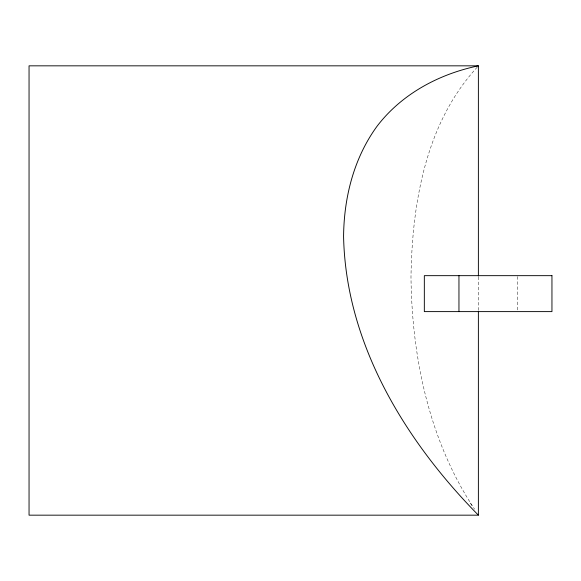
<?xml version="1.0" encoding="UTF-8"?>
<svg xmlns="http://www.w3.org/2000/svg" width="581" height="581" viewBox="0 0 581 581"><rect width="100%" height="100%" fill="white"/><g stroke="black" fill="none" stroke-linecap="round" stroke-linejoin="round"><path stroke-width="0.44" stroke-dasharray="2.9 2.18" d="M477.212 67.2C425.561 123.31 412.118 203.306 410.985 277.021C411.907 357.86 429.257 441.066 474.554 509.159M470.225 503.066L473.101 507.336M517.322 276.563L517.322 310.712M478.381 276.912L478.381 310.428"/><path stroke-width="0.87" d="M478.381 65.835C439.163 73.983 401.95 93.802 377.287 125.932C353.894 157.836 343.916 197.424 343.582 236.583C345.797 343.611 405.139 440.754 478.381 515.165L29.05 515.165L29.05 65.835L478.381 65.835L478.381 276.004M478.381 311.336L478.381 515.165M458.954 275.663L458.954 311.612M551.95 275.663L424.333 275.663L424.333 311.612L551.95 311.612L551.95 275.663"/></g></svg>
